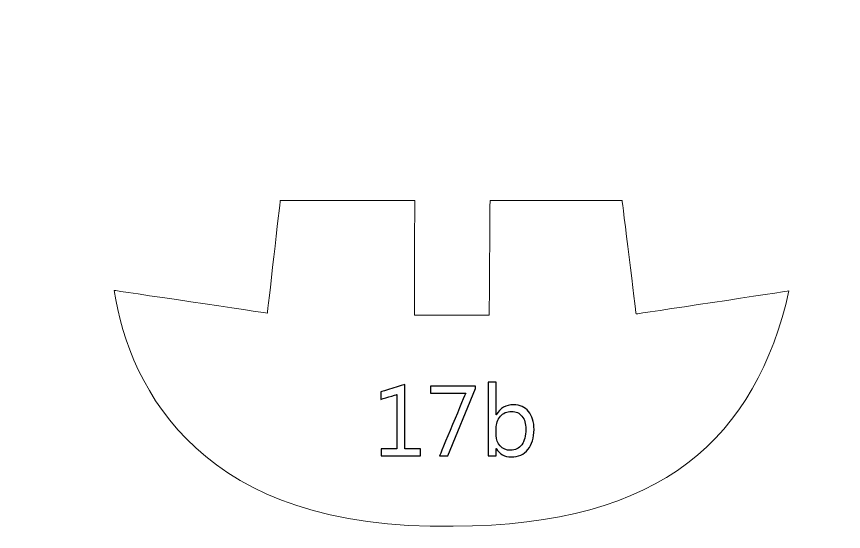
# Model space of a CAD drawing. Header units: centimetres. Extents: x -494 to 505, y -672 to 577.
# Drawn here: x 400.1 to 489.3, y 109.5 to 165.1 of the extents above; entities that cross this region are included whole.
import ezdxf

# ---------------------------------------------------------------- set-up
doc = ezdxf.new("R2010")
doc.units = ezdxf.units.CM
doc.header["$MEASUREMENT"] = 0
doc.layers.add('Camada 1', color=7, linetype='Continuous')
doc.layers.add('Camada 2', color=10, linetype='Continuous')

msp = doc.modelspace()

# ---------------------------------------------------------------- linework, layer by layer
at = {"layer": 'Camada 1', "lineweight": 9}
for points, knots in [([(288.960814, 353.67214), (288.960814, 353.67214), (306.821586, 353.757484), (306.821586, 353.757484), (306.821586, 353.757484), (306.821586, 353.757484), (306.803806, 326.357488), (306.803806, 326.357488), (306.803806, 326.357488), (306.803806, 326.357488), (315.147198, 326.356472), (315.147198, 326.356472), (315.147198, 326.356472), (315.147198, 326.356472), (315.160914, 353.57562), (315.160914, 353.57562), (315.160914, 353.57562), (315.160914, 353.57562), (341.611458, 353.57562), (341.611458, 353.57562), (341.611458, 353.57562), (341.611458, 353.57562), (341.611458, 326.355964), (341.611458, 326.355964), (341.611458, 326.355964), (341.611458, 326.355964), (349.923862, 326.357996), (349.923862, 326.357996), (349.923862, 326.357996), (349.923862, 326.357996), (349.92691, 353.617276), (349.92691, 353.617276), (349.92691, 353.617276), (349.92691, 353.617276), (376.460766, 353.605592), (376.460766, 353.605592), (376.460766, 353.605592), (376.460766, 353.605592), (376.395234, 326.36714), (376.395234, 326.36714), (376.395234, 326.36714), (376.395234, 326.36714), (384.838194, 326.357488), (384.838194, 326.357488), (384.838194, 326.357488), (384.838194, 326.357488), (384.869182, 353.677728), (384.869182, 353.677728), (384.869182, 353.677728), (384.869182, 353.677728), (411.304994, 353.702112), (411.304994, 353.702112), (411.304994, 353.702112), (411.304994, 353.702112), (411.304994, 326.35952), (411.304994, 326.35952), (411.304994, 326.35952), (411.304994, 326.35952), (419.585902, 326.365108), (419.585902, 326.365108), (419.585902, 326.365108), (419.585902, 326.365108), (419.720522, 353.670108), (419.720522, 353.670108), (419.720522, 353.670108), (419.720522, 353.670108), (446.437766, 353.618292), (446.437766, 353.618292), (446.437766, 353.618292), (446.437766, 353.618292), (446.52311, 326.358504), (446.52311, 326.358504), (446.52311, 326.358504), (446.52311, 326.358504), (454.750678, 326.360536), (454.750678, 326.360536), (454.750678, 326.360536), (454.750678, 326.360536), (454.791826, 353.618292), (454.791826, 353.618292), (454.791826, 353.618292), (454.791826, 353.618292), (489.229146, 353.633024), (489.229146, 353.633024), (489.229146, 353.633024), (489.229146, 353.633024), (489.287566, 342.489536), (489.287566, 342.489536), (489.287566, 342.489536), (489.287566, 342.489536), (481.005134, 342.497156), (481.005134, 342.497156), (481.005134, 342.497156), (481.005134, 342.497156), (481.005642, 309.723028), (481.005642, 309.723028), (481.005642, 309.723028), (481.005642, 309.723028), (489.285534, 309.728616), (489.285534, 309.728616), (489.285534, 309.728616), (489.285534, 309.728616), (489.28401, 298.680632), (489.28401, 298.680632), (489.28401, 298.680632), (489.28401, 298.680632), (280.265378, 298.67606), (280.265378, 298.67606), (280.265378, 298.67606), (280.265378, 298.67606), (280.256742, 315.430408), (280.256742, 315.430408), (280.256742, 315.430408), (280.256742, 315.430408), (252.19279, 315.430408), (252.19279, 315.430408), (252.19279, 315.430408), (247.88749, 315.334904), (245.91899, 310.748172), (245.883938, 302.43526), (245.883938, 302.43526), (246.230902, 288.837116), (238.245142, 283.140404), (231.76103, 283.8704), (231.76103, 283.8704), (231.76103, 283.8704), (235.595922, 314.865512), (235.595922, 314.865512), (235.595922, 314.865512), (235.595922, 314.865512), (227.385626, 315.718444), (227.385626, 315.718444), (227.385626, 315.718444), (227.385626, 315.718444), (224.653602, 295.469056), (224.653602, 295.469056), (224.653602, 295.469056), (224.653602, 295.469056), (5.72135, 295.22674), (5.72135, 295.22674), (5.72135, 295.22674), (5.72135, 295.22674), (5.716778, 279.167844), (5.716778, 279.167844), (5.716778, 279.167844), (5.716778, 279.167844), (-2.628138, 279.165304), (-2.628138, 279.165304), (-2.628138, 279.165304), (-2.628138, 279.165304), (-2.98577, 224.0915), (-2.98577, 224.0915), (-2.98577, 224.0915), (-2.98577, 224.0915), (-88.789002, 214.483696), (-88.789002, 214.483696), (-88.789002, 214.483696), (-88.789002, 214.483696), (-160.134554, 214.52332), (-160.134554, 214.52332), (-160.134554, 214.52332), (-163.876482, 213.130384), (-165.443662, 209.995516), (-164.388038, 204.757528), (-164.388038, 204.757528), (-164.388038, 204.757528), (-161.889694, 196.939916), (-161.889694, 196.939916), (-161.889694, 196.939916), (-159.55137, 189.6237), (-158.882842, 185.430668), (-164.745162, 183.003444), (-164.745162, 183.003444), (-164.745162, 183.003444), (-175.274478, 179.070508), (-175.274478, 179.070508), (-175.274478, 179.070508), (-189.770766, 172.492416), (-191.904366, 158.459424), (-185.580274, 139.325096), (-185.580274, 139.325096), (-182.29707, 128.78308), (-186.260486, 121.438924), (-192.412366, 123.689364), (-192.412366, 123.689364), (-192.412366, 123.689364), (-261.359142, 146.906996), (-261.359142, 146.906996), (-261.359142, 146.906996), (-259.768086, 152.90292), (-257.854958, 158.898844), (-255.620774, 164.893752), (-255.620774, 164.893752), (-255.620774, 164.893752), (-235.993178, 156.483304), (-235.993178, 156.483304), (-235.993178, 156.483304), (-235.993178, 156.483304), (-233.24947, 164.39388), (-233.24947, 164.39388), (-233.24947, 164.39388), (-233.24947, 164.39388), (-252.959362, 172.804328), (-252.959362, 172.804328), (-252.959362, 172.804328), (-249.96013, 179.295044), (-246.799354, 185.623708), (-243.478558, 191.789812), (-243.478558, 191.789812), (-243.478558, 191.789812), (-223.85147, 181.048152), (-223.85147, 181.048152), (-223.85147, 181.048152), (-223.85147, 181.048152), (-219.526358, 188.126116), (-219.526358, 188.126116), (-219.526358, 188.126116), (-219.526358, 188.126116), (-238.904526, 198.951596), (-238.904526, 198.951596), (-238.904526, 198.951596), (-235.729018, 204.52842), (-232.421938, 209.843116), (-228.924866, 214.772748), (-228.924866, 214.772748), (-228.924866, 214.772748), (-210.96097, 202.698604), (-210.96097, 202.698604), (-210.96097, 202.698604), (-210.96097, 202.698604), (-206.469742, 209.526632), (-206.469742, 209.526632), (-206.469742, 209.526632), (-206.469742, 209.526632), (-224.18421, 221.600776), (-224.18421, 221.600776), (-224.18421, 221.600776), (-220.36151, 226.60102), (-216.750138, 231.702356), (-213.372446, 236.922564), (-213.372446, 236.922564), (-213.372446, 236.922564), (-194.826382, 225.348292), (-194.826382, 225.348292), (-194.826382, 225.348292), (-194.826382, 225.348292), (-191.25057, 232.592372), (-191.25057, 232.592372), (-191.25057, 232.592372), (-191.25057, 232.592372), (-209.380582, 244.333776), (-209.380582, 244.333776), (-209.380582, 244.333776), (-202.259946, 261.027672), (-207.195166, 274.737068), (-227.065078, 282.88488), (-227.065078, 282.88488), (-261.775194, 290.706048), (-301.116238, 286.78124), (-337.022694, 269.0622), (-337.022694, 269.0622), (-362.833158, 254.920496), (-388.11327, 237.066328), (-415.161222, 221.333568), (-415.161222, 221.333568), (-428.876714, 212.451696), (-442.468254, 204.489812), (-456.981306, 198.090028), (-456.981306, 198.090028), (-462.47939, 196.298312), (-466.306662, 195.61048), (-468.373206, 196.760592), (-468.373206, 196.760592), (-481.297234, 208.35874), (-487.891074, 236.208316), (-486.846118, 283.671264), (-486.846118, 283.671264), (-484.055166, 323.948552), (-477.369886, 350.249236), (-465.985606, 359.680256), (-465.985606, 359.680256), (-455.591418, 363.607604), (-416.449002, 364.2106), (-357.647494, 359.764076), (-357.647494, 359.764076), (-317.62573, 356.62108), (-277.81377, 352.853244), (-238.131858, 348.694756), (-238.131858, 348.694756), (-214.866474, 346.01658), (-195.551298, 366.45342), (-178.214274, 397.942308), (-178.214274, 397.942308), (-183.909462, 398.922748), (-187.93587, 403.347936), (-188.438282, 412.292292), (-188.438282, 412.292292), (-188.327538, 422.884092), (-183.723026, 428.164752), (-174.94631, 428.932848), (-174.94631, 428.932848), (-171.28617, 428.963836), (-167.626538, 428.92218), (-163.96843, 428.50308), (-163.96843, 428.50308), (-159.001206, 427.909736), (-156.690822, 430.099216), (-156.854398, 436.178452), (-156.854398, 436.178452), (-156.854398, 436.178452), (-156.778198, 448.203828), (-156.778198, 448.203828), (-156.778198, 448.203828), (-156.778198, 448.203828), (-147.700746, 448.20332), (-147.700746, 448.20332), (-147.700746, 448.20332), (-147.700746, 448.20332), (-147.697698, 465.516468), (-147.697698, 465.516468), (-147.697698, 465.516468), (-147.697698, 465.516468), (-132.459222, 465.506816), (-132.459222, 465.506816), (-132.459222, 465.506816), (-132.459222, 465.506816), (-117.536722, 483.837996), (-117.536722, 483.837996), (-117.536722, 483.837996), (-117.536722, 483.837996), (-45.491654, 483.825804), (-45.491654, 483.825804), (-45.491654, 483.825804), (-45.491654, 483.825804), (-45.47489, 454.015348), (-45.47489, 454.015348), (-45.47489, 454.015348), (-45.47489, 454.015348), (-36.796218, 454.018396), (-36.796218, 454.018396), (-36.796218, 454.018396), (-36.796218, 454.018396), (-36.920678, 434.287168), (-36.920678, 434.287168), (-36.920678, 434.287168), (-37.163502, 430.041812), (-40.062658, 428.173896), (-44.477686, 427.461172), (-44.477686, 427.461172), (-44.477686, 427.461172), (-58.86831, 427.45914), (-58.86831, 427.45914), (-58.86831, 427.45914), (-58.86831, 427.45914), (-58.872882, 414.921192), (-58.872882, 414.921192), (-58.872882, 414.921192), (-58.872882, 414.921192), (-43.79849, 414.921192), (-43.79849, 414.921192), (-43.79849, 414.921192), (-24.761698, 414.171384), (-13.673582, 411.255972), (-8.36295, 404.78964), (-8.36295, 404.78964), (-4.952238, 400.746468), (-2.86385, 396.261336), (-2.70891, 391.1346), (-2.70891, 391.1346), (-2.70891, 391.1346), (-2.534666, 366.474248), (-2.534666, 366.474248), (-2.534666, 366.474248), (-2.534666, 366.474248), (5.877814, 366.480344), (5.877814, 366.480344), (5.877814, 366.480344), (5.877814, 366.480344), (5.90169, 347.073728), (5.90169, 347.073728), (5.90169, 347.073728), (5.90169, 347.073728), (233.39171, 347.06814), (233.39171, 347.06814), (233.39171, 347.06814), (233.39171, 347.06814), (233.356658, 357.819452), (233.356658, 357.819452), (233.356658, 357.819452), (238.909098, 375.214388), (244.365526, 393.373356), (250.012962, 410.004768), (250.012962, 410.004768), (252.496066, 417.378896), (256.725674, 421.44188), (262.677402, 421.235124), (262.677402, 421.235124), (270.499078, 420.488872), (274.919186, 415.631376), (277.312882, 408.136344), (277.312882, 408.136344), (281.81935, 390.775952), (285.049722, 371.798088), (288.960814, 353.67214)], [0, 0, 0, 0, 0.009803922, 0.009803922, 0.009803922, 0.009803932, 0.019607843, 0.019607843, 0.019607843, 0.019607853, 0.029411765, 0.029411765, 0.029411765, 0.029411775, 0.039215686, 0.039215686, 0.039215686, 0.039215696, 0.049019608, 0.049019608, 0.049019608, 0.049019618, 0.058823529, 0.058823529, 0.058823529, 0.058823539, 0.068627451, 0.068627451, 0.068627451, 0.068627461, 0.078431373, 0.078431373, 0.078431373, 0.078431383, 0.088235294, 0.088235294, 0.088235294, 0.088235304, 0.098039216, 0.098039216, 0.098039216, 0.098039226, 0.107843137, 0.107843137, 0.107843137, 0.107843147, 0.117647059, 0.117647059, 0.117647059, 0.117647069, 0.12745098, 0.12745098, 0.12745098, 0.12745099, 0.137254902, 0.137254902, 0.137254902, 0.137254912, 0.147058824, 0.147058824, 0.147058824, 0.147058834, 0.156862745, 0.156862745, 0.156862745, 0.156862755, 0.166666667, 0.166666667, 0.166666667, 0.166666677, 0.176470588, 0.176470588, 0.176470588, 0.176470598, 0.18627451, 0.18627451, 0.18627451, 0.18627452, 0.196078431, 0.196078431, 0.196078431, 0.196078441, 0.205882353, 0.205882353, 0.205882353, 0.205882363, 0.215686275, 0.215686275, 0.215686275, 0.215686285, 0.225490196, 0.225490196, 0.225490196, 0.225490206, 0.235294118, 0.235294118, 0.235294118, 0.235294128, 0.245098039, 0.245098039, 0.245098039, 0.245098049, 0.254901961, 0.254901961, 0.254901961, 0.254901971, 0.264705882, 0.264705882, 0.264705882, 0.264705892, 0.274509804, 0.274509804, 0.274509804, 0.274509814, 0.284313725, 0.284313725, 0.284313725, 0.284313735, 0.294117647, 0.294117647, 0.294117647, 0.294117657, 0.303921569, 0.303921569, 0.303921569, 0.303921579, 0.31372549, 0.31372549, 0.31372549, 0.3137255, 0.323529412, 0.323529412, 0.323529412, 0.323529422, 0.333333333, 0.333333333, 0.333333333, 0.333333343, 0.343137255, 0.343137255, 0.343137255, 0.343137265, 0.352941176, 0.352941176, 0.352941176, 0.352941186, 0.362745098, 0.362745098, 0.362745098, 0.362745108, 0.37254902, 0.37254902, 0.37254902, 0.37254903, 0.382352941, 0.382352941, 0.382352941, 0.382352951, 0.392156863, 0.392156863, 0.392156863, 0.392156873, 0.401960784, 0.401960784, 0.401960784, 0.401960794, 0.411764706, 0.411764706, 0.411764706, 0.411764716, 0.421568627, 0.421568627, 0.421568627, 0.421568637, 0.431372549, 0.431372549, 0.431372549, 0.431372559, 0.441176471, 0.441176471, 0.441176471, 0.441176481, 0.450980392, 0.450980392, 0.450980392, 0.450980402, 0.460784314, 0.460784314, 0.460784314, 0.460784324, 0.470588235, 0.470588235, 0.470588235, 0.470588245, 0.480392157, 0.480392157, 0.480392157, 0.480392167, 0.490196078, 0.490196078, 0.490196078, 0.490196088, 0.5, 0.5, 0.5, 0.50000001, 0.509803922, 0.509803922, 0.509803922, 0.509803932, 0.519607843, 0.519607843, 0.519607843, 0.519607853, 0.529411765, 0.529411765, 0.529411765, 0.529411775, 0.539215686, 0.539215686, 0.539215686, 0.539215696, 0.549019608, 0.549019608, 0.549019608, 0.549019618, 0.558823529, 0.558823529, 0.558823529, 0.558823539, 0.568627451, 0.568627451, 0.568627451, 0.568627461, 0.578431373, 0.578431373, 0.578431373, 0.578431383, 0.588235294, 0.588235294, 0.588235294, 0.588235304, 0.598039216, 0.598039216, 0.598039216, 0.598039226, 0.607843137, 0.607843137, 0.607843137, 0.607843147, 0.617647059, 0.617647059, 0.617647059, 0.617647069, 0.62745098, 0.62745098, 0.62745098, 0.62745099, 0.637254902, 0.637254902, 0.637254902, 0.637254912, 0.647058824, 0.647058824, 0.647058824, 0.647058834, 0.656862745, 0.656862745, 0.656862745, 0.656862755, 0.666666667, 0.666666667, 0.666666667, 0.666666677, 0.676470588, 0.676470588, 0.676470588, 0.676470598, 0.68627451, 0.68627451, 0.68627451, 0.68627452, 0.696078431, 0.696078431, 0.696078431, 0.696078441, 0.705882353, 0.705882353, 0.705882353, 0.705882363, 0.715686275, 0.715686275, 0.715686275, 0.715686285, 0.725490196, 0.725490196, 0.725490196, 0.725490206, 0.735294118, 0.735294118, 0.735294118, 0.735294128, 0.745098039, 0.745098039, 0.745098039, 0.745098049, 0.754901961, 0.754901961, 0.754901961, 0.754901971, 0.764705882, 0.764705882, 0.764705882, 0.764705892, 0.774509804, 0.774509804, 0.774509804, 0.774509814, 0.784313725, 0.784313725, 0.784313725, 0.784313735, 0.794117647, 0.794117647, 0.794117647, 0.794117657, 0.803921569, 0.803921569, 0.803921569, 0.803921579, 0.81372549, 0.81372549, 0.81372549, 0.8137255, 0.823529412, 0.823529412, 0.823529412, 0.823529422, 0.833333333, 0.833333333, 0.833333333, 0.833333343, 0.843137255, 0.843137255, 0.843137255, 0.843137265, 0.852941176, 0.852941176, 0.852941176, 0.852941186, 0.862745098, 0.862745098, 0.862745098, 0.862745108, 0.87254902, 0.87254902, 0.87254902, 0.87254903, 0.882352941, 0.882352941, 0.882352941, 0.882352951, 0.892156863, 0.892156863, 0.892156863, 0.892156873, 0.901960784, 0.901960784, 0.901960784, 0.901960794, 0.911764706, 0.911764706, 0.911764706, 0.911764716, 0.921568627, 0.921568627, 0.921568627, 0.921568637, 0.931372549, 0.931372549, 0.931372549, 0.931372559, 0.941176471, 0.941176471, 0.941176471, 0.941176481, 0.950980392, 0.950980392, 0.950980392, 0.950980402, 0.960784314, 0.960784314, 0.960784314, 0.960784324, 0.970588235, 0.970588235, 0.970588235, 0.970588245, 0.980392157, 0.980392157, 0.980392157, 0.980392167, 1, 1, 1, 1]), ([(428.563532, 145.235422), (428.563532, 145.235422), (443.060074, 145.232882), (443.060074, 145.232882), (443.060074, 145.232882), (443.060074, 145.232882), (443.033404, 132.854446), (443.033404, 132.854446), (443.033404, 132.854446), (443.033404, 132.854446), (451.093586, 132.858002), (451.093586, 132.858002), (451.093586, 132.858002), (451.093586, 132.858002), (451.17893, 145.229326), (451.17893, 145.229326), (451.17893, 145.229326), (451.17893, 145.229326), (465.417916, 145.234406), (465.417916, 145.234406), (465.417916, 145.234406), (465.417916, 145.234406), (466.93201, 132.989828), (466.93201, 132.989828), (466.93201, 132.989828), (466.93201, 132.989828), (483.410768, 135.467598), (483.410768, 135.467598), (483.410768, 135.467598), (479.870008, 119.818658), (469.924384, 110.084616), (447.215768, 110.099602), (447.215768, 110.099602), (420.197534, 109.51464), (412.373572, 124.688854), (410.646626, 135.533384), (410.646626, 135.533384), (410.646626, 135.533384), (427.169834, 133.07568), (427.169834, 133.07568), (427.169834, 133.07568), (427.169834, 133.07568), (428.563532, 145.235422), (428.563532, 145.235422)], [0, 0, 0, 0, 0.083333333, 0.083333333, 0.083333333, 0.083333343, 0.166666667, 0.166666667, 0.166666667, 0.166666677, 0.25, 0.25, 0.25, 0.25000001, 0.333333333, 0.333333333, 0.333333333, 0.333333343, 0.416666667, 0.416666667, 0.416666667, 0.416666677, 0.5, 0.5, 0.5, 0.50000001, 0.583333333, 0.583333333, 0.583333333, 0.583333343, 0.666666667, 0.666666667, 0.666666667, 0.666666677, 0.75, 0.75, 0.75, 0.75000001, 0.833333333, 0.833333333, 0.833333333, 0.833333343, 1, 1, 1, 1])]:
    msp.add_open_spline(points, degree=3, knots=knots, dxfattribs=at)
at = {"layer": 'Camada 2'}
for points, knots in [([(443.69736, 117.68328), (443.69736, 117.68328), (439.439304, 117.68328), (439.439304, 117.68328), (439.439304, 117.68328), (439.439304, 117.68328), (439.439304, 118.435882), (439.439304, 118.435882), (439.439304, 118.435882), (439.439304, 118.435882), (441.138056, 118.435882), (441.138056, 118.435882), (441.138056, 118.435882), (441.138056, 118.435882), (441.138056, 124.289058), (441.138056, 124.289058), (441.138056, 124.289058), (441.138056, 124.289058), (439.396124, 123.769374), (439.396124, 123.769374), (439.396124, 123.769374), (439.396124, 123.769374), (439.396124, 124.586492), (439.396124, 124.586492), (439.396124, 124.586492), (439.396124, 124.586492), (441.998354, 125.382274), (441.998354, 125.382274), (441.998354, 125.382274), (441.998354, 125.382274), (441.998354, 118.435882), (441.998354, 118.435882), (441.998354, 118.435882), (441.998354, 118.435882), (443.69736, 118.435882), (443.69736, 118.435882), (443.69736, 118.435882), (443.69736, 118.435882), (443.69736, 117.68328), (443.69736, 117.68328)], [0, 0, 0, 0, 0.090909091, 0.090909091, 0.090909091, 0.090909101, 0.181818182, 0.181818182, 0.181818182, 0.181818192, 0.272727273, 0.272727273, 0.272727273, 0.272727283, 0.363636364, 0.363636364, 0.363636364, 0.363636374, 0.454545455, 0.454545455, 0.454545455, 0.454545465, 0.545454545, 0.545454545, 0.545454545, 0.545454555, 0.636363636, 0.636363636, 0.636363636, 0.636363646, 0.727272727, 0.727272727, 0.727272727, 0.727272737, 0.818181818, 0.818181818, 0.818181818, 0.818181828, 1, 1, 1, 1]), ([(449.611496, 124.939552), (449.611496, 124.939552), (446.632838, 117.68328), (446.632838, 117.68328), (446.632838, 117.68328), (446.632838, 117.68328), (445.740282, 117.68328), (445.740282, 117.68328), (445.740282, 117.68328), (445.740282, 117.68328), (448.55765, 124.436124), (448.55765, 124.436124), (448.55765, 124.436124), (448.55765, 124.436124), (444.761874, 124.436124), (444.761874, 124.436124), (444.761874, 124.436124), (444.761874, 124.436124), (444.761874, 125.210316), (444.761874, 125.210316), (444.761874, 125.210316), (444.761874, 125.210316), (449.611496, 125.210316), (449.611496, 125.210316), (449.611496, 125.210316), (449.611496, 125.210316), (449.611496, 124.939552), (449.611496, 124.939552)], [0, 0, 0, 0, 0.125, 0.125, 0.125, 0.12500001, 0.25, 0.25, 0.25, 0.25000001, 0.375, 0.375, 0.375, 0.37500001, 0.5, 0.5, 0.5, 0.50000001, 0.625, 0.625, 0.625, 0.62500001, 0.75, 0.75, 0.75, 0.75000001, 1, 1, 1, 1]), ([(451.858634, 118.453916), (451.858634, 118.453916), (451.837298, 118.453916), (451.837298, 118.453916), (451.837298, 118.453916), (451.837298, 118.453916), (451.837298, 117.68328), (451.837298, 117.68328), (451.837298, 117.68328), (451.837298, 117.68328), (450.977, 117.68328), (450.977, 117.68328), (450.977, 117.68328), (450.977, 117.68328), (450.977, 125.640338), (450.977, 125.640338), (450.977, 125.640338), (450.977, 125.640338), (451.837298, 125.640338), (451.837298, 125.640338), (451.837298, 125.640338), (451.837298, 125.640338), (451.837298, 122.12066), (451.837298, 122.12066), (451.837298, 122.12066), (451.837298, 122.12066), (451.858634, 122.12066), (451.858634, 122.12066), (451.858634, 122.12066), (452.281798, 122.832114), (452.901812, 123.18873), (453.717152, 123.18873), (453.717152, 123.18873), (454.40727, 123.18873), (454.946512, 122.9487), (455.337164, 122.466608), (455.337164, 122.466608), (455.72807, 121.984516), (455.923396, 121.339356), (455.923396, 120.529096), (455.923396, 120.529096), (455.923396, 119.629428), (455.704702, 118.907306), (455.267314, 118.366032), (455.267314, 118.366032), (454.828402, 117.824758), (454.229724, 117.554248), (453.469756, 117.554248), (453.469756, 117.554248), (452.76008, 117.554248), (452.222616, 117.85346), (451.858634, 118.453916)], [0, 0, 0, 0, 0.071428571, 0.071428571, 0.071428571, 0.071428581, 0.142857143, 0.142857143, 0.142857143, 0.142857153, 0.214285714, 0.214285714, 0.214285714, 0.214285724, 0.285714286, 0.285714286, 0.285714286, 0.285714296, 0.357142857, 0.357142857, 0.357142857, 0.357142867, 0.428571429, 0.428571429, 0.428571429, 0.428571439, 0.5, 0.5, 0.5, 0.50000001, 0.571428571, 0.571428571, 0.571428571, 0.571428581, 0.642857143, 0.642857143, 0.642857143, 0.642857153, 0.714285714, 0.714285714, 0.714285714, 0.714285724, 0.785714286, 0.785714286, 0.785714286, 0.785714296, 0.857142857, 0.857142857, 0.857142857, 0.857142867, 1, 1, 1, 1]), ([(451.837298, 120.62968), (451.837298, 120.62968), (451.837298, 119.876824), (451.837298, 119.876824), (451.837298, 119.876824), (451.837298, 119.430546), (451.982332, 119.052594), (452.270876, 118.740682), (452.270876, 118.740682), (452.55942, 118.430548), (452.926958, 118.274592), (453.371204, 118.274592), (453.371204, 118.274592), (453.89292, 118.274592), (454.301352, 118.475506), (454.597262, 118.875048), (454.597262, 118.875048), (454.892918, 119.276368), (455.041508, 119.83212), (455.041508, 120.545352), (455.041508, 120.545352), (455.041508, 121.145808), (454.903586, 121.616978), (454.62571, 121.957592), (454.62571, 121.957592), (454.349866, 122.297952), (453.975216, 122.468386), (453.502014, 122.468386), (453.502014, 122.468386), (453.002142, 122.468386), (452.59879, 122.294396), (452.294244, 121.944892), (452.294244, 121.944892), (451.989698, 121.595642), (451.837298, 121.156476), (451.837298, 120.62968)], [0, 0, 0, 0, 0.1, 0.1, 0.1, 0.10000001, 0.2, 0.2, 0.2, 0.20000001, 0.3, 0.3, 0.3, 0.30000001, 0.4, 0.4, 0.4, 0.40000001, 0.5, 0.5, 0.5, 0.50000001, 0.6, 0.6, 0.6, 0.60000001, 0.7, 0.7, 0.7, 0.70000001, 0.8, 0.8, 0.8, 0.80000001, 1, 1, 1, 1])]:
    msp.add_open_spline(points, degree=3, knots=knots, dxfattribs=at)
at = {"layer": 'Camada 2', "lineweight": 9}
for points, knots in [([(443.69736, 117.68328), (443.69736, 117.68328), (439.439304, 117.68328), (439.439304, 117.68328), (439.439304, 117.68328), (439.439304, 117.68328), (439.439304, 118.435882), (439.439304, 118.435882), (439.439304, 118.435882), (439.439304, 118.435882), (441.138056, 118.435882), (441.138056, 118.435882), (441.138056, 118.435882), (441.138056, 118.435882), (441.138056, 124.289058), (441.138056, 124.289058), (441.138056, 124.289058), (441.138056, 124.289058), (439.396124, 123.769374), (439.396124, 123.769374), (439.396124, 123.769374), (439.396124, 123.769374), (439.396124, 124.586492), (439.396124, 124.586492), (439.396124, 124.586492), (439.396124, 124.586492), (441.998354, 125.382274), (441.998354, 125.382274), (441.998354, 125.382274), (441.998354, 125.382274), (441.998354, 118.435882), (441.998354, 118.435882), (441.998354, 118.435882), (441.998354, 118.435882), (443.69736, 118.435882), (443.69736, 118.435882), (443.69736, 118.435882), (443.69736, 118.435882), (443.69736, 117.68328), (443.69736, 117.68328)], [0, 0, 0, 0, 0.090909091, 0.090909091, 0.090909091, 0.090909101, 0.181818182, 0.181818182, 0.181818182, 0.181818192, 0.272727273, 0.272727273, 0.272727273, 0.272727283, 0.363636364, 0.363636364, 0.363636364, 0.363636374, 0.454545455, 0.454545455, 0.454545455, 0.454545465, 0.545454545, 0.545454545, 0.545454545, 0.545454555, 0.636363636, 0.636363636, 0.636363636, 0.636363646, 0.727272727, 0.727272727, 0.727272727, 0.727272737, 0.818181818, 0.818181818, 0.818181818, 0.818181828, 1, 1, 1, 1]), ([(449.611496, 124.939552), (449.611496, 124.939552), (446.632838, 117.68328), (446.632838, 117.68328), (446.632838, 117.68328), (446.632838, 117.68328), (445.740282, 117.68328), (445.740282, 117.68328), (445.740282, 117.68328), (445.740282, 117.68328), (448.55765, 124.436124), (448.55765, 124.436124), (448.55765, 124.436124), (448.55765, 124.436124), (444.761874, 124.436124), (444.761874, 124.436124), (444.761874, 124.436124), (444.761874, 124.436124), (444.761874, 125.210316), (444.761874, 125.210316), (444.761874, 125.210316), (444.761874, 125.210316), (449.611496, 125.210316), (449.611496, 125.210316), (449.611496, 125.210316), (449.611496, 125.210316), (449.611496, 124.939552), (449.611496, 124.939552)], [0, 0, 0, 0, 0.125, 0.125, 0.125, 0.12500001, 0.25, 0.25, 0.25, 0.25000001, 0.375, 0.375, 0.375, 0.37500001, 0.5, 0.5, 0.5, 0.50000001, 0.625, 0.625, 0.625, 0.62500001, 0.75, 0.75, 0.75, 0.75000001, 1, 1, 1, 1]), ([(451.858634, 118.453916), (451.858634, 118.453916), (451.837298, 118.453916), (451.837298, 118.453916), (451.837298, 118.453916), (451.837298, 118.453916), (451.837298, 117.68328), (451.837298, 117.68328), (451.837298, 117.68328), (451.837298, 117.68328), (450.977, 117.68328), (450.977, 117.68328), (450.977, 117.68328), (450.977, 117.68328), (450.977, 125.640338), (450.977, 125.640338), (450.977, 125.640338), (450.977, 125.640338), (451.837298, 125.640338), (451.837298, 125.640338), (451.837298, 125.640338), (451.837298, 125.640338), (451.837298, 122.12066), (451.837298, 122.12066), (451.837298, 122.12066), (451.837298, 122.12066), (451.858634, 122.12066), (451.858634, 122.12066), (451.858634, 122.12066), (452.281798, 122.832114), (452.901812, 123.18873), (453.717152, 123.18873), (453.717152, 123.18873), (454.40727, 123.18873), (454.946512, 122.9487), (455.337164, 122.466608), (455.337164, 122.466608), (455.72807, 121.984516), (455.923396, 121.339356), (455.923396, 120.529096), (455.923396, 120.529096), (455.923396, 119.629428), (455.704702, 118.907306), (455.267314, 118.366032), (455.267314, 118.366032), (454.828402, 117.824758), (454.229724, 117.554248), (453.469756, 117.554248), (453.469756, 117.554248), (452.76008, 117.554248), (452.222616, 117.85346), (451.858634, 118.453916)], [0, 0, 0, 0, 0.071428571, 0.071428571, 0.071428571, 0.071428581, 0.142857143, 0.142857143, 0.142857143, 0.142857153, 0.214285714, 0.214285714, 0.214285714, 0.214285724, 0.285714286, 0.285714286, 0.285714286, 0.285714296, 0.357142857, 0.357142857, 0.357142857, 0.357142867, 0.428571429, 0.428571429, 0.428571429, 0.428571439, 0.5, 0.5, 0.5, 0.50000001, 0.571428571, 0.571428571, 0.571428571, 0.571428581, 0.642857143, 0.642857143, 0.642857143, 0.642857153, 0.714285714, 0.714285714, 0.714285714, 0.714285724, 0.785714286, 0.785714286, 0.785714286, 0.785714296, 0.857142857, 0.857142857, 0.857142857, 0.857142867, 1, 1, 1, 1]), ([(451.837298, 120.62968), (451.837298, 120.62968), (451.837298, 119.876824), (451.837298, 119.876824), (451.837298, 119.876824), (451.837298, 119.430546), (451.982332, 119.052594), (452.270876, 118.740682), (452.270876, 118.740682), (452.55942, 118.430548), (452.926958, 118.274592), (453.371204, 118.274592), (453.371204, 118.274592), (453.89292, 118.274592), (454.301352, 118.475506), (454.597262, 118.875048), (454.597262, 118.875048), (454.892918, 119.276368), (455.041508, 119.83212), (455.041508, 120.545352), (455.041508, 120.545352), (455.041508, 121.145808), (454.903586, 121.616978), (454.62571, 121.957592), (454.62571, 121.957592), (454.349866, 122.297952), (453.975216, 122.468386), (453.502014, 122.468386), (453.502014, 122.468386), (453.002142, 122.468386), (452.59879, 122.294396), (452.294244, 121.944892), (452.294244, 121.944892), (451.989698, 121.595642), (451.837298, 121.156476), (451.837298, 120.62968)], [0, 0, 0, 0, 0.1, 0.1, 0.1, 0.10000001, 0.2, 0.2, 0.2, 0.20000001, 0.3, 0.3, 0.3, 0.30000001, 0.4, 0.4, 0.4, 0.40000001, 0.5, 0.5, 0.5, 0.50000001, 0.6, 0.6, 0.6, 0.60000001, 0.7, 0.7, 0.7, 0.70000001, 0.8, 0.8, 0.8, 0.80000001, 1, 1, 1, 1])]:
    msp.add_open_spline(points, degree=3, knots=knots, dxfattribs=at)

doc.saveas('drawing.dxf')
